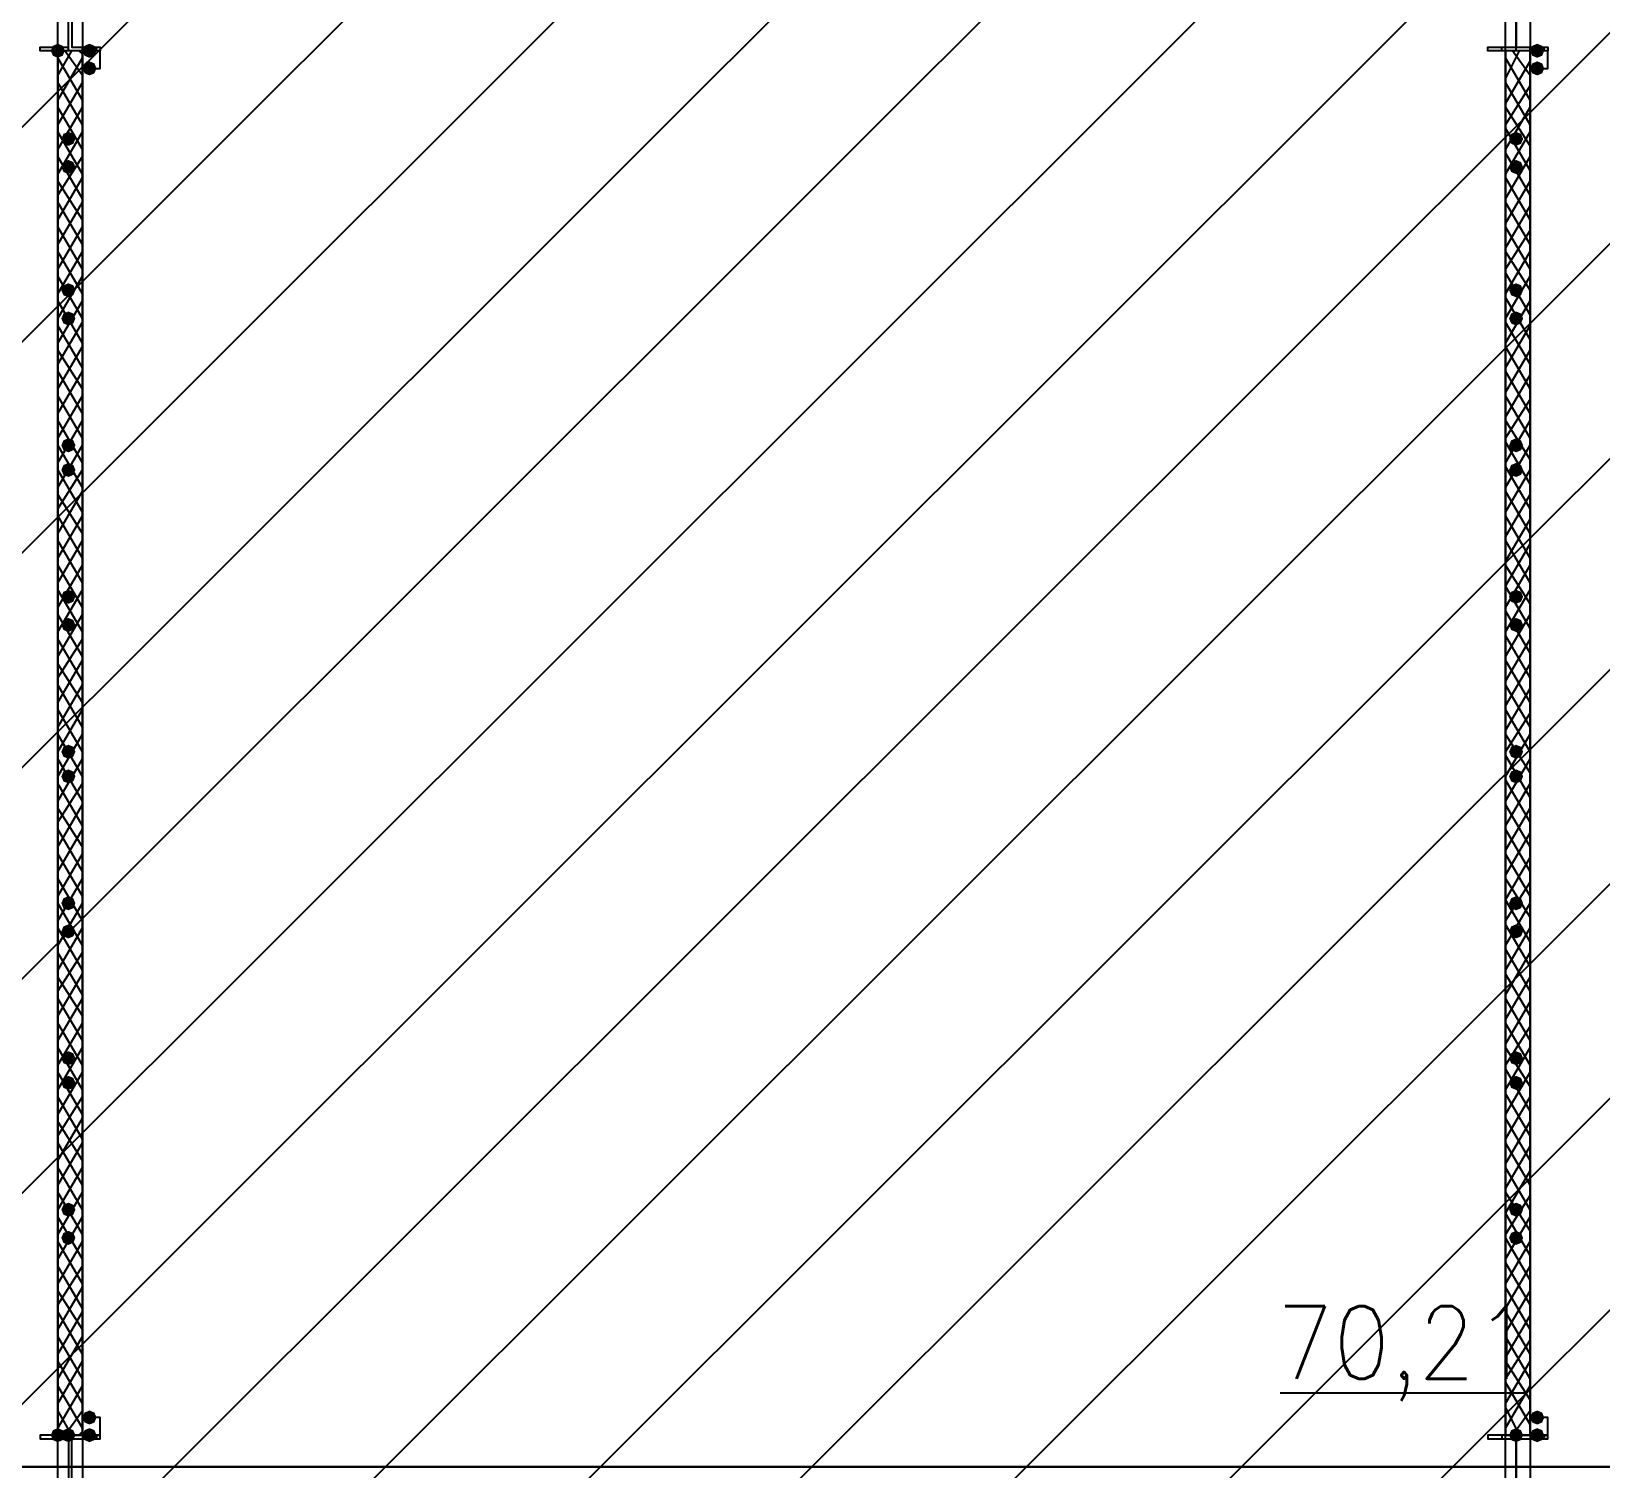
# Model space of a CAD drawing. Header units: millimetres. Extents: x 0 to 420, y 0 to 297.
# Drawn here: x 293.56 to 312.42, y 120.29 to 137.56 of the extents above; entities that cross this region are included whole.
import ezdxf

# ---------------------------------------------------------------- set-up
doc = ezdxf.new("R2010")
doc.units = ezdxf.units.MM
doc.layers.get('0').update_dxf_attribs({"linetype": 'CONTINUOUS'})
doc.styles.get("Standard").update_dxf_attribs({"font": 'STANDARD'})

msp = doc.modelspace()

# ---------------------------------------------------------------- hatches: boundary and pattern name
at = {"true_color": 0x000007}
for points in [[(293.962667, 137.329333), (293.937796, 137.269537), (293.878, 137.244667), (293.818204, 137.269537), (293.793333, 137.329333), (293.818204, 137.389129), (293.878, 137.414), (293.937796, 137.389129)], [(294.343667, 137.329333), (294.318796, 137.269537), (294.259, 137.244667), (294.199204, 137.269537), (294.174333, 137.329333), (294.199204, 137.389129), (294.259, 137.414), (294.318796, 137.389129)], [(311.742667, 137.329333), (311.717796, 137.269537), (311.658, 137.244667), (311.598204, 137.269537), (311.573333, 137.329333), (311.598204, 137.389129), (311.658, 137.414), (311.717796, 137.389129)], [(294.343667, 137.117667), (294.318796, 137.057871), (294.259, 137.033), (294.199204, 137.057871), (294.174333, 137.117667), (294.199204, 137.177462), (294.259, 137.202333), (294.318796, 137.177463)], [(311.742667, 137.117667), (311.717796, 137.057871), (311.658, 137.033), (311.598204, 137.057871), (311.573333, 137.117667), (311.598204, 137.177462), (311.658, 137.202333), (311.717796, 137.177463)], [(294.089667, 136.271), (294.064796, 136.211204), (294.005, 136.186333), (293.945204, 136.211204), (293.920333, 136.271), (293.945204, 136.330796), (294.005, 136.355667), (294.064796, 136.330796)], [(311.488667, 136.271), (311.463796, 136.211204), (311.404, 136.186333), (311.344204, 136.211204), (311.319333, 136.271), (311.344204, 136.330796), (311.404, 136.355667), (311.463796, 136.330796)], [(294.089667, 135.932333), (294.064796, 135.872537), (294.005, 135.847667), (293.945204, 135.872537), (293.920333, 135.932333), (293.945204, 135.992129), (294.005, 136.017), (294.064796, 135.992129)], [(311.488667, 135.932333), (311.463796, 135.872537), (311.404, 135.847667), (311.344204, 135.872537), (311.319333, 135.932333), (311.344204, 135.992129), (311.404, 136.017), (311.463796, 135.992129)], [(294.089667, 134.450667), (294.064796, 134.390871), (294.005, 134.366), (293.945204, 134.390871), (293.920333, 134.450667), (293.945204, 134.510462), (294.005, 134.535333), (294.064796, 134.510463)], [(311.488667, 134.450667), (311.463796, 134.390871), (311.404, 134.366), (311.344204, 134.390871), (311.319333, 134.450667), (311.344204, 134.510462), (311.404, 134.535333), (311.463796, 134.510463)], [(294.089667, 134.112), (294.064796, 134.052204), (294.005, 134.027333), (293.945204, 134.052204), (293.920333, 134.112), (293.945204, 134.171796), (294.005, 134.196667), (294.064796, 134.171796)], [(311.488667, 134.112), (311.463796, 134.052204), (311.404, 134.027333), (311.344204, 134.052204), (311.319333, 134.112), (311.344204, 134.171796), (311.404, 134.196667), (311.463796, 134.171796)], [(294.089667, 132.588), (294.064796, 132.528204), (294.005, 132.503333), (293.945204, 132.528204), (293.920333, 132.588), (293.945204, 132.647796), (294.005, 132.672667), (294.064796, 132.647796)], [(311.488667, 132.588), (311.463796, 132.528204), (311.404, 132.503333), (311.344204, 132.528204), (311.319333, 132.588), (311.344204, 132.647796), (311.404, 132.672667), (311.463796, 132.647796)], [(294.089667, 132.291667), (294.064796, 132.231871), (294.005, 132.207), (293.945204, 132.231871), (293.920333, 132.291667), (293.945204, 132.351462), (294.005, 132.376333), (294.064796, 132.351463)], [(311.488667, 132.291667), (311.463796, 132.231871), (311.404, 132.207), (311.344204, 132.231871), (311.319333, 132.291667), (311.344204, 132.351462), (311.404, 132.376333), (311.463796, 132.351463)], [(294.089667, 130.767667), (294.064796, 130.707871), (294.005, 130.683), (293.945204, 130.707871), (293.920333, 130.767667), (293.945204, 130.827462), (294.005, 130.852333), (294.064796, 130.827463)], [(311.488667, 130.767667), (311.463796, 130.707871), (311.404, 130.683), (311.344204, 130.707871), (311.319333, 130.767667), (311.344204, 130.827462), (311.404, 130.852333), (311.463796, 130.827463)], [(294.089667, 130.429), (294.064796, 130.369204), (294.005, 130.344333), (293.945204, 130.369204), (293.920333, 130.429), (293.945204, 130.488796), (294.005, 130.513667), (294.064796, 130.488796)], [(311.488667, 130.429), (311.463796, 130.369204), (311.404, 130.344333), (311.344204, 130.369204), (311.319333, 130.429), (311.344204, 130.488796), (311.404, 130.513667), (311.463796, 130.488796)], [(294.089667, 128.905), (294.064796, 128.845204), (294.005, 128.820333), (293.945204, 128.845204), (293.920333, 128.905), (293.945204, 128.964796), (294.005, 128.989667), (294.064796, 128.964796)], [(311.488667, 128.905), (311.463796, 128.845204), (311.404, 128.820333), (311.344204, 128.845204), (311.319333, 128.905), (311.344204, 128.964796), (311.404, 128.989667), (311.463796, 128.964796)], [(294.089667, 128.608667), (294.064796, 128.548871), (294.005, 128.524), (293.945204, 128.548871), (293.920333, 128.608667), (293.945204, 128.668462), (294.005, 128.693333), (294.064796, 128.668463)], [(311.488667, 128.608667), (311.463796, 128.548871), (311.404, 128.524), (311.344204, 128.548871), (311.319333, 128.608667), (311.344204, 128.668462), (311.404, 128.693333), (311.463796, 128.668463)], [(294.089667, 127.084667), (294.064796, 127.024871), (294.005, 127), (293.945204, 127.024871), (293.920333, 127.084667), (293.945204, 127.144462), (294.005, 127.169333), (294.064796, 127.144463)], [(311.488667, 127.084667), (311.463796, 127.024871), (311.404, 127), (311.344204, 127.024871), (311.319333, 127.084667), (311.344204, 127.144462), (311.404, 127.169333), (311.463796, 127.144463)], [(294.089667, 126.746), (294.064796, 126.686204), (294.005, 126.661333), (293.945204, 126.686204), (293.920333, 126.746), (293.945204, 126.805796), (294.005, 126.830667), (294.064796, 126.805796)], [(311.488667, 126.746), (311.463796, 126.686204), (311.404, 126.661333), (311.344204, 126.686204), (311.319333, 126.746), (311.344204, 126.805796), (311.404, 126.830667), (311.463796, 126.805796)], [(294.089667, 125.222), (294.064796, 125.162204), (294.005, 125.137333), (293.945204, 125.162204), (293.920333, 125.222), (293.945204, 125.281796), (294.005, 125.306667), (294.064796, 125.281796)], [(311.488667, 125.222), (311.463796, 125.162204), (311.404, 125.137333), (311.344204, 125.162204), (311.319333, 125.222), (311.344204, 125.281796), (311.404, 125.306667), (311.463796, 125.281796)], [(294.089667, 124.925667), (294.064796, 124.865871), (294.005, 124.841), (293.945204, 124.865871), (293.920333, 124.925667), (293.945204, 124.985462), (294.005, 125.010333), (294.064796, 124.985463)], [(311.488667, 124.925667), (311.463796, 124.865871), (311.404, 124.841), (311.344204, 124.865871), (311.319333, 124.925667), (311.344204, 124.985462), (311.404, 125.010333), (311.463796, 124.985463)], [(294.089667, 123.401667), (294.064796, 123.341871), (294.005, 123.317), (293.945204, 123.341871), (293.920333, 123.401667), (293.945204, 123.461462), (294.005, 123.486333), (294.064796, 123.461463)], [(311.488667, 123.401667), (311.463796, 123.341871), (311.404, 123.317), (311.344204, 123.341871), (311.319333, 123.401667), (311.344204, 123.461462), (311.404, 123.486333), (311.463796, 123.461463)], [(294.089667, 123.063), (294.064796, 123.003204), (294.005, 122.978333), (293.945204, 123.003204), (293.920333, 123.063), (293.945204, 123.122796), (294.005, 123.147667), (294.064796, 123.122796)], [(311.488667, 123.063), (311.463796, 123.003204), (311.404, 122.978333), (311.344204, 123.003204), (311.319333, 123.063), (311.344204, 123.122796), (311.404, 123.147667), (311.463796, 123.122796)], [(294.343667, 120.904), (294.318796, 120.844204), (294.259, 120.819333), (294.199204, 120.844204), (294.174333, 120.904), (294.199204, 120.963796), (294.259, 120.988667), (294.318796, 120.963796)], [(311.742667, 120.904), (311.717796, 120.844204), (311.658, 120.819333), (311.598204, 120.844204), (311.573333, 120.904), (311.598204, 120.963796), (311.658, 120.988667), (311.717796, 120.963796)], [(293.962667, 120.692333), (293.937796, 120.632537), (293.878, 120.607667), (293.818204, 120.632537), (293.793333, 120.692333), (293.818204, 120.752129), (293.878, 120.777), (293.937796, 120.752129)], [(294.089667, 120.692333), (294.064796, 120.632537), (294.005, 120.607667), (293.945204, 120.632537), (293.920333, 120.692333), (293.945204, 120.752129), (294.005, 120.777), (294.064796, 120.752129)], [(294.089667, 120.692333), (294.064796, 120.632537), (294.005, 120.607667), (293.945204, 120.632537), (293.920333, 120.692333), (293.945204, 120.752129), (294.005, 120.777), (294.064796, 120.752129)], [(294.343667, 120.692333), (294.318796, 120.632537), (294.259, 120.607667), (294.199204, 120.632537), (294.174333, 120.692333), (294.199204, 120.752129), (294.259, 120.777), (294.318796, 120.752129)], [(311.488667, 120.692333), (311.463796, 120.632537), (311.404, 120.607667), (311.344204, 120.632537), (311.319333, 120.692333), (311.344204, 120.752129), (311.404, 120.777), (311.463796, 120.752129)], [(311.488667, 120.692333), (311.463796, 120.632537), (311.404, 120.607667), (311.344204, 120.632537), (311.319333, 120.692333), (311.344204, 120.752129), (311.404, 120.777), (311.463796, 120.752129)], [(311.742667, 120.692333), (311.717796, 120.632537), (311.658, 120.607667), (311.598204, 120.632537), (311.573333, 120.692333), (311.598204, 120.752129), (311.658, 120.777), (311.717796, 120.752129)]]:
    msp.add_hatch(color=0, dxfattribs=at).paths.add_polyline_path(points, flags=0)

# ---------------------------------------------------------------- linework, layer by layer
at = {"color": 0, "true_color": 0x0000fe}
msp.add_lwpolyline([(242.189, 236.262333), (108.500333, 236.262333), (108.500333, 120.311333), (242.189, 120.311333), (242.189, 150.960667), (258.868333, 150.960667), (258.868333, 120.311333), (392.557, 120.311333), (392.557, 236.262333), (258.868333, 236.262333), (258.868333, 205.613), (242.189, 205.613)], close=True, dxfattribs=at)
at = {"color": 0, "true_color": 0x000007}
for points in [[(242.189, 236.262333), (242.189, 205.613), (258.868333, 205.613), (258.868333, 236.262333), (392.557, 236.262333), (392.557, 120.311333), (258.868333, 120.311333), (258.868333, 150.960667), (242.189, 150.960667), (242.189, 120.311333), (108.500333, 120.311333), (108.500333, 236.262333)], [(294.386, 137.329333), (293.666333, 137.329333), (293.666333, 137.371667), (294.005, 137.371667), (294.005, 138.049), (293.666333, 138.049), (294.386, 138.049), (294.047333, 138.049), (294.047333, 137.371667), (294.386, 137.371667)], [(311.785, 137.329333), (311.065333, 137.329333), (311.065333, 137.371667), (311.404, 137.371667), (311.404, 138.049), (311.065333, 138.049), (311.785, 138.049), (311.404, 138.049), (311.404, 137.371667), (311.785, 137.371667)], [(293.878, 137.329333), (293.878, 120.692333), (294.174333, 120.692333), (294.174333, 137.329333)], [(294.386, 137.329333), (294.174333, 137.329333), (294.174333, 137.117667), (294.386, 137.117667), (294.386, 137.329333), (294.174333, 137.329333), (294.174333, 137.117667), (294.386, 137.117667)], [(311.277, 137.329333), (311.277, 120.692333), (311.573333, 120.692333), (311.573333, 137.329333)], [(311.785, 137.329333), (311.573333, 137.329333), (311.573333, 137.117667), (311.785, 137.117667), (311.785, 137.329333), (311.573333, 137.329333), (311.573333, 137.117667), (311.785, 137.117667)], [(294.386, 120.904), (294.174333, 120.904), (294.174333, 120.692333), (294.386, 120.692333), (294.386, 120.904), (294.174333, 120.904), (294.174333, 120.692333), (294.386, 120.692333)], [(311.785, 120.904), (311.573333, 120.904), (311.573333, 120.692333), (311.785, 120.692333), (311.785, 120.904), (311.573333, 120.904), (311.573333, 120.692333), (311.785, 120.692333)], [(294.386, 120.692333), (293.666333, 120.692333), (293.666333, 120.65), (294.005, 120.65), (294.005, 119.972667), (293.666333, 119.972667), (294.386, 119.972667), (294.047333, 119.972667), (294.047333, 120.65), (294.386, 120.65)], [(311.785, 120.692333), (311.065333, 120.692333), (311.065333, 120.65), (311.404, 120.65), (311.404, 119.972667), (311.065333, 119.972667), (311.785, 119.972667), (311.404, 119.972667), (311.404, 120.65), (311.785, 120.65)]]:
    msp.add_lwpolyline(points, close=True, dxfattribs=at)
at = {"color": 0, "true_color": 0x00002b}
for points in [[(276.775333, 119.972667), (293.878, 119.972667), (293.878, 154.432), (276.775333, 154.432)], [(311.277, 154.432), (294.174333, 154.432), (294.174333, 119.972667), (311.277, 119.972667)], [(311.573333, 119.972667), (328.676, 119.972667), (328.676, 154.432), (311.573333, 154.432)]]:
    msp.add_lwpolyline(points, close=True, dxfattribs=at)
at = {"color": 0, "true_color": 0x000004}
for points in [[(276.987001, 119.972666), (311.488667, 154.431999)], [(279.569334, 119.972666), (314.071, 154.431999)], [(282.109334, 119.972666), (316.611, 154.431999)], [(284.691667, 119.972666), (319.193334, 154.431999)], [(287.231667, 119.972666), (321.733334, 154.431999)], [(289.814001, 119.972666), (324.315667, 154.431999)], [(292.354001, 119.972666), (326.855667, 154.431999)], [(294.936334, 119.972666), (329.438, 154.431999)], [(297.476334, 119.972666), (331.978, 154.431999)], [(300.058667, 119.972666), (334.560334, 154.431999)], [(302.598667, 119.972666), (337.100334, 154.431999)], [(305.181, 119.972666), (339.682667, 154.431999)], [(307.763334, 119.972666), (342.222667, 154.431999)], [(310.303334, 119.972666), (344.805, 154.431999)]]:
    msp.add_lwpolyline(points, dxfattribs=at)
at = {"color": 0, "true_color": 0x000007}
for points in [[(294.005, 137.329333), (294.005, 138.049)], [(311.404, 137.329333), (311.404, 138.049)], [(293.666333, 137.329333), (293.666333, 137.371667)], [(293.835667, 137.329333), (293.835667, 137.371667)], [(293.878, 137.033), (294.047333, 137.329333)], [(294.174333, 137.033), (293.962667, 137.329333)], [(294.174333, 137.287), (294.132, 137.329333)], [(294.174333, 137.329333), (294.174333, 137.371667)], [(294.343667, 137.329333), (294.343667, 137.371667)], [(311.065333, 137.329333), (311.065333, 137.371667)], [(311.234667, 137.329333), (311.234667, 137.371667)], [(311.277, 137.287), (311.277, 137.329333)], [(311.277, 136.990667), (311.446333, 137.329333)], [(311.573333, 137.033), (311.361667, 137.329333)], [(311.573333, 137.329333), (311.531, 137.329333)], [(311.573333, 137.329333), (311.573333, 137.371667)], [(311.742667, 137.329333), (311.742667, 137.371667)], [(293.878, 136.736667), (294.174333, 137.244667)], [(294.174333, 136.736667), (293.878, 137.244667)], [(311.573333, 136.736667), (311.277, 137.244667)], [(311.277, 136.694333), (311.573333, 137.202333)], [(293.878, 136.440333), (294.174333, 136.948333)], [(294.174333, 136.440333), (293.878, 136.948333)], [(311.573333, 136.440333), (311.277, 136.948333)], [(311.277, 136.440333), (311.573333, 136.906)], [(293.878, 136.144), (294.174333, 136.652)], [(294.174333, 136.144), (293.878, 136.652)], [(311.277, 136.144), (311.573333, 136.652)], [(311.573333, 136.186333), (311.277, 136.652)], [(293.878, 135.847667), (294.174333, 136.355667)], [(294.174333, 135.847667), (293.878, 136.355667)], [(311.573333, 135.89), (311.277, 136.398)], [(311.277, 135.847667), (311.573333, 136.355667)], [(293.878, 135.593667), (294.174333, 136.059333)], [(294.174333, 135.551333), (293.878, 136.059333)], [(311.573333, 135.593667), (311.277, 136.101667)], [(311.277, 135.551333), (311.573333, 136.059333)], [(293.878, 135.297333), (294.174333, 135.805333)], [(311.573333, 135.297333), (311.277, 135.805333)], [(294.174333, 135.297333), (293.878, 135.763)], [(311.277, 135.255), (311.573333, 135.763)], [(293.878, 135.001), (294.174333, 135.509)], [(294.174333, 135.001), (293.878, 135.509)], [(311.573333, 135.001), (311.277, 135.509)], [(311.277, 134.958667), (311.573333, 135.466667)], [(293.878, 134.704667), (294.174333, 135.212667)], [(294.174333, 134.704667), (293.878, 135.212667)], [(311.573333, 134.704667), (311.277, 135.212667)], [(311.277, 134.704667), (311.573333, 135.170333)], [(293.878, 134.408333), (294.174333, 134.916333)], [(294.174333, 134.408333), (293.878, 134.916333)], [(311.277, 134.408333), (311.573333, 134.916333)], [(311.573333, 134.450667), (311.277, 134.916333)], [(311.573333, 134.154333), (311.277, 134.662333)], [(293.878, 134.112), (294.174333, 134.62)], [(294.174333, 134.112), (293.878, 134.62)], [(311.277, 134.112), (311.573333, 134.62)], [(293.878, 133.815667), (294.174333, 134.323667)], [(294.174333, 133.815667), (293.878, 134.323667)], [(311.573333, 133.858), (311.277, 134.366)], [(311.277, 133.815667), (311.573333, 134.323667)], [(293.878, 133.561667), (294.174333, 134.069667)], [(294.174333, 133.519333), (293.878, 134.027333)], [(311.573333, 133.561667), (311.277, 134.069667)], [(311.277, 133.519333), (311.573333, 134.027333)], [(293.878, 133.265333), (294.174333, 133.773333)], [(294.174333, 133.265333), (293.878, 133.731)], [(311.573333, 133.265333), (311.277, 133.773333)], [(311.277, 133.223), (311.573333, 133.731)], [(293.878, 132.969), (294.174333, 133.477)], [(294.174333, 132.969), (293.878, 133.477)], [(311.573333, 132.969), (311.277, 133.477)], [(311.277, 132.926667), (311.573333, 133.434667)], [(293.878, 132.672667), (294.174333, 133.180667)], [(294.174333, 132.672667), (293.878, 133.180667)], [(311.573333, 132.672667), (311.277, 133.180667)], [(311.277, 132.672667), (311.573333, 133.138333)], [(293.878, 132.376333), (294.174333, 132.884333)], [(294.174333, 132.376333), (293.878, 132.884333)], [(311.277, 132.376333), (311.573333, 132.884333)], [(311.573333, 132.418667), (311.277, 132.884333)], [(293.878, 132.08), (294.174333, 132.588)], [(294.174333, 132.08), (293.878, 132.588)], [(311.573333, 132.122333), (311.277, 132.630333)], [(311.277, 132.08), (311.573333, 132.588)], [(293.878, 131.826), (294.174333, 132.291667)], [(294.174333, 131.783667), (293.878, 132.291667)], [(311.573333, 131.826), (311.277, 132.334)], [(311.277, 131.783667), (311.573333, 132.291667)], [(293.878, 131.529667), (294.174333, 132.037667)], [(311.573333, 131.529667), (311.277, 132.037667)], [(294.174333, 131.529667), (293.878, 131.995333)], [(311.277, 131.487333), (311.573333, 131.995333)], [(293.878, 131.233333), (294.174333, 131.741333)], [(294.174333, 131.233333), (293.878, 131.741333)], [(311.573333, 131.233333), (311.277, 131.741333)], [(311.277, 131.191), (311.573333, 131.699)], [(293.878, 130.937), (294.174333, 131.445)], [(294.174333, 130.937), (293.878, 131.445)], [(311.573333, 130.937), (311.277, 131.445)], [(311.277, 130.894667), (311.573333, 131.402667)], [(293.878, 130.640667), (294.174333, 131.148667)], [(294.174333, 130.640667), (293.878, 131.148667)], [(311.277, 130.640667), (311.573333, 131.148667)], [(311.573333, 130.683), (311.277, 131.148667)], [(311.573333, 130.386667), (311.277, 130.894667)], [(293.878, 130.344333), (294.174333, 130.852333)], [(294.174333, 130.344333), (293.878, 130.852333)], [(311.277, 130.344333), (311.573333, 130.852333)], [(293.878, 130.048), (294.174333, 130.556)], [(294.174333, 130.048), (293.878, 130.556)], [(311.573333, 130.090333), (311.277, 130.598333)], [(311.277, 130.048), (311.573333, 130.556)], [(293.878, 129.794), (294.174333, 130.259667)], [(294.174333, 129.751667), (293.878, 130.259667)], [(311.573333, 129.794), (311.277, 130.302)], [(311.277, 129.751667), (311.573333, 130.259667)], [(293.878, 129.497667), (294.174333, 130.005667)], [(294.174333, 129.497667), (293.878, 129.963333)], [(311.573333, 129.497667), (311.277, 130.005667)], [(311.277, 129.455333), (311.573333, 129.963333)], [(293.878, 129.201333), (294.174333, 129.709333)], [(294.174333, 129.201333), (293.878, 129.709333)], [(311.573333, 129.201333), (311.277, 129.709333)], [(311.277, 129.159), (311.573333, 129.667)], [(293.878, 128.905), (294.174333, 129.413)], [(294.174333, 128.905), (293.878, 129.413)], [(311.573333, 128.905), (311.277, 129.413)], [(311.277, 128.905), (311.573333, 129.370667)], [(293.878, 128.608667), (294.174333, 129.116667)], [(294.174333, 128.608667), (293.878, 129.116667)], [(311.277, 128.608667), (311.573333, 129.116667)], [(311.573333, 128.651), (311.277, 129.116667)], [(293.878, 128.312333), (294.174333, 128.820333)], [(294.174333, 128.312333), (293.878, 128.820333)], [(311.573333, 128.354667), (311.277, 128.862667)], [(311.277, 128.312333), (311.573333, 128.820333)], [(293.878, 128.058333), (294.174333, 128.524)], [(294.174333, 128.016), (293.878, 128.524)], [(311.573333, 128.058333), (311.277, 128.566333)], [(311.277, 128.016), (311.573333, 128.524)], [(293.878, 127.762), (294.174333, 128.27)], [(311.573333, 127.762), (311.277, 128.27)], [(294.174333, 127.762), (293.878, 128.227667)], [(311.277, 127.719667), (311.573333, 128.227667)], [(293.878, 127.465667), (294.174333, 127.973667)], [(294.174333, 127.465667), (293.878, 127.973667)], [(311.573333, 127.465667), (311.277, 127.973667)], [(311.277, 127.423333), (311.573333, 127.931333)], [(293.878, 127.169333), (294.174333, 127.677333)], [(294.174333, 127.169333), (293.878, 127.677333)], [(311.573333, 127.169333), (311.277, 127.677333)], [(311.277, 127.127), (311.573333, 127.635)], [(293.878, 126.873), (294.174333, 127.381)], [(294.174333, 126.873), (293.878, 127.381)], [(311.573333, 126.915333), (311.277, 127.381)], [(311.277, 126.873), (311.573333, 127.338667)], [(311.573333, 126.619), (311.277, 127.127)], [(293.878, 126.576667), (294.174333, 127.084667)], [(294.174333, 126.576667), (293.878, 127.084667)], [(311.277, 126.576667), (311.573333, 127.084667)], [(293.878, 126.280333), (294.174333, 126.788333)], [(294.174333, 126.280333), (293.878, 126.788333)], [(311.573333, 126.322667), (311.277, 126.830667)], [(311.277, 126.280333), (311.573333, 126.788333)], [(293.878, 126.026333), (294.174333, 126.492)], [(294.174333, 125.984), (293.878, 126.492)], [(311.573333, 126.026333), (311.277, 126.534333)], [(311.277, 125.984), (311.573333, 126.492)], [(293.878, 125.73), (294.174333, 126.238)], [(294.174333, 125.73), (293.878, 126.195667)], [(311.573333, 125.73), (311.277, 126.238)], [(311.277, 125.687667), (311.573333, 126.195667)], [(293.878, 125.433667), (294.174333, 125.941667)], [(294.174333, 125.433667), (293.878, 125.941667)], [(311.573333, 125.433667), (311.277, 125.941667)], [(311.277, 125.391333), (311.573333, 125.899333)], [(293.878, 125.137333), (294.174333, 125.645333)], [(294.174333, 125.137333), (293.878, 125.645333)], [(311.573333, 125.137333), (311.277, 125.645333)], [(311.277, 125.137333), (311.573333, 125.603)], [(293.878, 124.841), (294.174333, 125.349)], [(294.174333, 124.841), (293.878, 125.349)], [(311.277, 124.841), (311.573333, 125.349)], [(311.573333, 124.883333), (311.277, 125.349)], [(293.878, 124.544667), (294.174333, 125.052667)], [(294.174333, 124.544667), (293.878, 125.052667)], [(311.573333, 124.587), (311.277, 125.095)], [(311.277, 124.544667), (311.573333, 125.052667)], [(293.878, 124.290667), (294.174333, 124.756333)], [(294.174333, 124.248333), (293.878, 124.756333)], [(311.573333, 124.290667), (311.277, 124.798667)], [(311.277, 124.248333), (311.573333, 124.756333)], [(293.878, 123.994333), (294.174333, 124.502333)], [(311.573333, 123.994333), (311.277, 124.502333)], [(294.174333, 123.994333), (293.878, 124.46)], [(311.277, 123.952), (311.573333, 124.46)], [(293.878, 123.698), (294.174333, 124.206)], [(294.174333, 123.698), (293.878, 124.206)], [(311.573333, 123.698), (311.277, 124.206)], [(311.277, 123.655667), (311.573333, 124.163667)], [(293.878, 123.401667), (294.174333, 123.909667)], [(294.174333, 123.401667), (293.878, 123.909667)], [(311.573333, 123.401667), (311.277, 123.909667)], [(311.277, 123.359333), (311.573333, 123.867333)], [(293.878, 123.105333), (294.174333, 123.613333)], [(294.174333, 123.105333), (293.878, 123.613333)], [(311.573333, 123.147667), (311.277, 123.613333)], [(311.277, 123.105333), (311.573333, 123.571)], [(311.573333, 122.851333), (311.277, 123.359333)], [(293.878, 122.809), (294.174333, 123.317)], [(294.174333, 122.809), (293.878, 123.317)], [(311.277, 122.809), (311.573333, 123.317)], [(293.878, 122.512667), (294.174333, 123.020667)], [(294.174333, 122.512667), (293.878, 123.020667)], [(311.573333, 122.555), (311.277, 123.063)], [(311.277, 122.512667), (311.573333, 123.020667)], [(293.878, 122.258667), (294.174333, 122.724333)], [(294.174333, 122.216333), (293.878, 122.724333)], [(311.573333, 122.258667), (311.277, 122.766667)], [(311.277, 122.216333), (311.573333, 122.724333)], [(293.878, 121.962333), (294.174333, 122.470333)], [(294.174333, 121.962333), (293.878, 122.428)], [(311.573333, 121.962333), (311.277, 122.470333)], [(311.277, 121.92), (311.573333, 122.428)], [(293.878, 121.666), (294.174333, 122.174)], [(294.174333, 121.666), (293.878, 122.174)], [(311.573333, 121.666), (311.277, 122.174)], [(311.277, 121.623667), (311.573333, 122.131667)], [(293.878, 121.369667), (294.174333, 121.877667)], [(294.174333, 121.369667), (293.878, 121.877667)], [(311.573333, 121.369667), (311.277, 121.877667)], [(311.277, 121.369667), (311.573333, 121.835333)], [(293.878, 121.073333), (294.174333, 121.581333)], [(294.174333, 121.073333), (293.878, 121.581333)], [(311.277, 121.073333), (311.573333, 121.581333)], [(311.573333, 121.115667), (311.277, 121.581333)], [(293.878, 120.777), (294.174333, 121.285)], [(294.174333, 120.777), (293.878, 121.285)], [(311.573333, 120.819333), (311.277, 121.327333)], [(311.277, 120.777), (311.573333, 121.285)], [(308.567667, 121.200333), (311.531, 121.200333)], [(294.047333, 120.692333), (293.878, 120.988667)], [(293.962667, 120.692333), (294.174333, 120.988667)], [(311.446333, 120.692333), (311.277, 121.031)], [(311.361667, 120.692333), (311.573333, 120.988667)], [(294.132, 120.692333), (294.174333, 120.734667)], [(311.277, 120.692333), (311.277, 120.734667)], [(293.666333, 120.692333), (293.666333, 120.65)], [(293.835667, 120.692333), (293.835667, 120.65)], [(294.005, 120.692333), (294.005, 119.972667)], [(294.174333, 120.692333), (294.174333, 120.65)], [(294.343667, 120.692333), (294.343667, 120.65)], [(311.065333, 120.692333), (311.065333, 120.65)], [(311.234667, 120.692333), (311.234667, 120.65)], [(311.404, 120.692333), (311.404, 119.972667)], [(311.531, 120.692333), (311.573333, 120.692333)], [(311.573333, 120.692333), (311.573333, 120.65)], [(311.742667, 120.692333), (311.742667, 120.65)]]:
    msp.add_lwpolyline(points, dxfattribs=at)

# ---------------------------------------------------------------- texts
at = {"color": 0, "true_color": 0x000007, "insert": (308.52532, 122.241695), "char_height": 0.872032, "width": 2.56764984, "attachment_point": 1}
msp.add_mtext('70,21', dxfattribs=at)

doc.saveas('drawing.dxf')
